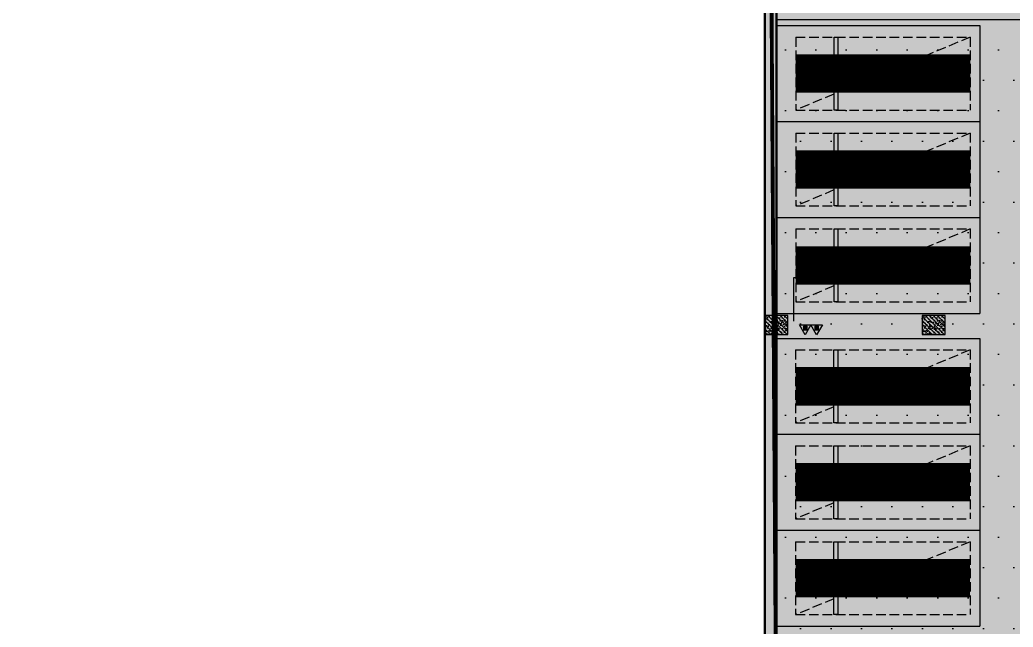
# Model space of a CAD drawing. Extents: x -1338203 to 1886333, y -530034 to 1031844.
# Drawn here: x 692432 to 718328, y 141614 to 157439 of the extents above; entities that cross this region are included whole.
import ezdxf

# ---------------------------------------------------------------- set-up
doc = ezdxf.new("R2010")
doc.units = 0
doc.header["$LTSCALE"] = 1000
doc.header["$MEASUREMENT"] = 0
doc.linetypes.add('A-001-平面B2$0$__DASH', pattern=[0.35, 0.25, -0.1])
for name, color, linetype in [('A-001-平面参照B1$0$0A-ELEV-PATT', 8, 'Continuous'), ('A-001-平面参照B1$0$AUDIT_D_220531184525-2', 40, 'Continuous'), ('p-a-regular', 5, 'Continuous'), ('S001地下一墙柱$0$S001地下一墙柱$0$0S-CC-LINE', 52, 'Continuous'), ('S001地下一墙柱$0$S001地下一墙柱$0$0S-CW-HATCH', 251, 'Continuous'), ('S001地下一墙柱$0$S001地下一墙柱$0$0S-CW-HATCH-UP', 251, 'Continuous'), ('负一层消火栓$0$0P-DIM-FH', 3, 'Continuous'), ('负一层消火栓$0$0P-EQUIP-FH', 7, 'Continuous')]:
    doc.layers.add(name, color=color, linetype=linetype)
doc.layers.add('p-a-regular-narrow', color=7, linetype='Continuous', true_color=0x9600ff)
doc.layers.add('p-h-walkable', color=7, linetype='Continuous', lineweight=70, true_color=0xf0f0f0)
doc.layers.add('S001地下一墙柱$0$S001地下一墙柱$0$0S-CW-LINE', color=7, linetype='Continuous', lineweight=50)

# ---------------------------------------------------------------- blocks, each defined once
blk = doc.blocks.new('A-001-平面参照B1')
at = {"layer": 'A-001-平面参照B1$0$0A-ELEV-PATT'}
h = blk.add_hatch(dxfattribs=at)
h.set_pattern_fill('DOTS', color=256, scale=500)
h.set_pattern_definition([(0, (-766365.4, -306889.1), (396.875, 793.75), [0, -793.75])])
h.paths.add_polyline_path([(-54209, -149450), (-54209, -177236), (-50099, -177236), (-50099, -177936), (-49159, -177936), (-49159, -179300), (-38097, -179300), (-38120, -167368), (-38109, -167352), (-38109, -149450)])
at = {"layer": 'A-001-平面参照B1$0$AUDIT_D_220531184525-2'}
blk.add_lwpolyline([(-54209, -149450), (-54209, -177236), (-50099, -177236), (-50099, -177936), (-49159, -177936), (-49159, -179300), (-38097, -179300), (-38120, -167368), (-38109, -167352), (-38109, -149450), (-54209, -149450)], dxfattribs=at)
blk = doc.blocks.new('负一层消火栓$0$$TwtSys$00000546')
h = blk.add_hatch()
h.set_pattern_fill('ANSI31', color=256, scale=200, style=0)
h.set_pattern_definition([(45, (-38543.802, -6670.83), (-17.67767, 17.67767), [])])
h.paths.add_polyline_path([(-65, 174), (65, 174), (65, 44), (-65, 44)])
for points in [[(0, 344), (-198, 0), (198, 0)], [(-65, 174), (65, 174), (65, 44), (-65, 44)]]:
    blk.add_lwpolyline(points, close=True)
blk = doc.blocks.new('负一层消火栓')
at = {"layer": '负一层消火栓$0$0P-DIM-FH'}
for p, q in [((-53759, -157300), (-53759, -156166)), ((-53759, -156166), (-51701, -156166))]:
    blk.add_line(p, q, dxfattribs=at)
at = {"layer": '负一层消火栓$0$0P-EQUIP-FH', "xscale": -0.75, "yscale": 0.75, "zscale": 0.75, "rotation": 180}
for p in [(-53458, -157400, 800), (-53160, -157400, 800)]:
    blk.add_blockref('负一层消火栓$0$$TwtSys$00000546', p, dxfattribs=at)

msp = doc.modelspace()

# ---------------------------------------------------------------- hatches: boundary and pattern name
at = {"layer": 'p-h-walkable', "ltscale": 0.002}
h = msp.add_hatch(color=256, dxfattribs=at)
h.dxf.hatch_style = 1
h.paths.add_polyline_path([(633826.6, 244460.7), (640276.6, 244575.6), (640576.6, 234544.8), (645576.7, 234544.6), (645576.7, 209278.9), (732355.9, 209029), (732355.1, 235229.9), (738506.7, 235229.9), (738506.6, 268838.9), (732734.3, 268838.9), (732734.3, 272898.9), (711963.1, 272898.9), (711963.1, 278984.7), (717256.7, 278984.7), (717256.7, 284049), (733571.6, 284135.6), (733996.6, 290449.1), (739216.6, 290449.1), (739766.6, 284299.1), (754626.6, 284299.1), (755296.6, 290449.1), (760516.6, 290449.1), (760816.6, 283049.1), (760816.3, 275879.2), (775122.6, 275879.2), (776006.6, 274138.9), (776006.6, 259429.1), (778716.6, 259429.1), (778716.6, 238849.1), (783416.6, 238849.1), (783416.6, 237229.1), (782066.6, 237229.1), (782066.6, 234429.1), (779546.6, 234429.1), (779546.6, 237129.1), (773916.6, 237129.1), (773916.6, 243229.1), (764306.6, 243225.6), (764306.6, 236639.1), (760766.6, 236639.1), (760766.6, 234429.1), (758246.6, 234429.1), (758246.6, 238649.1), (762116.6, 238649.1), (762116.6, 243225.6), (748656.6, 243225.6), (748756.3, 207529.1), (800106.6, 207528.9), (800206.7, 201639.7), (812908.2, 202239.1), (812576.6, 180449.3), (744206, 180449.3), (744206, 173439), (728556.7, 173439), (728556.6, 122289.1), (746356.6, 122289.1), (750916.6, 132325.6), (842896.6, 132325.6), (843211.6, 121345.6), (839116.6, 121345.6), (839116.6, 93449.1), (864906.6, 93449.1), (864906.6, 79694), (875856.6, 74929.1), (875856.6, 65749.1), (834560.6, 65749.1), (839142.9, 28436.3), (869465.5, 32160.2), (871163.4, 18334), (873704.3, 18646.1), (877328.9, 5540.2), (761876.2, -8638.5), (761133.2, 2082.3), (764950.9, 5291.5), (763253.1, 19116.3), (799242.7, 23536.1), (793807.6, 65749.1), (750756.6, 65749.1), (751556.6, 81645.6), (636016.6, 81645.6), (636016.6, 96345.6), (629416.6, 96345.6), (629416.6, 118203.2), (622306.6, 118203.2), (622286.6, 139083.2), (644406.6, 137003.2), (644406.6, 129968.2), (656656.6, 129968.2), (656406.6, 138083.2), (712156.6, 138083.2), (711856.6, 184449.1), (581811.6, 184349.1), (581826.6, 197199.1), (585876.6, 197449.1), (585976.6, 209279), (629226.6, 209578.9), (628926.8, 236145.4), (633826.6, 236145.6)])
at = {"layer": 'S001地下一墙柱$0$S001地下一墙柱$0$0S-CW-HATCH', "ltscale": 0.002}
h = msp.add_hatch(color=256, dxfattribs=at)
h.dxf.hatch_style = 1
h.paths.add_polyline_path([(711856.6, 184449.1), (712156.6, 184449.1), (712156.6, 140853.2), (711856.6, 140853.2)])
at = {"layer": 'S001地下一墙柱$0$S001地下一墙柱$0$0S-CW-HATCH'}
h = msp.add_hatch(color=256, dxfattribs=at)
h.dxf.hatch_style = 1
h.paths.add_polyline_path([(712456.6, 149239), (712456.6, 149739), (711856.6, 149739), (711856.6, 149239)])
h = msp.add_hatch(color=256, dxfattribs=at)
h.dxf.hatch_style = 1
h.paths.add_polyline_path([(716556.6, 149239), (716556.6, 149739), (715956.6, 149739), (715956.6, 149239)])
at = {"layer": 'S001地下一墙柱$0$S001地下一墙柱$0$0S-CW-HATCH-UP', "ltscale": 0.002}
h = msp.add_hatch(dxfattribs=at)
h.set_pattern_fill('钢筋混凝土', color=256, scale=30)
h.set_pattern_definition([(45, (-8e-05, 0.0003), (-53.0330086, 53.0330086), []), (50, (-8e-05, 0.0003), (215.178055, -18.82564), [22.5, -247.5]), (355, (-8e-05, 0.0003), (-41.6254, 225.65764), [18, -198]), (100.4514, (17.93, -1.57), (173.552815, 206.83186), [19.12206, -210.342634]), (46.1842, (-8e-05, 60), (320.17231, -49.6557), [33.75, -371.25]), (96.6356, (26.68, 55.86), (280.39881, 292.23536), [28.68309, -315.5139]), (351.1842, (-8e-05, 60), (280.39858, 292.23558), [27, -297]), (21, (30, 45), (179.072116, -120.785667), [22.5, -247.5]), (326, (30, 45), (72.9946, 217.545014), [18, -198]), (71.4514, (44.92, 34.93), (252.06679, 96.75915), [19.12206, -210.342634]), (37.5, (-8e-05, 0.0003), (3.6479566, 99.868156), [0, -195.6, 0, -201, 0, -198.75]), (7.5, (-8e-05, 0.0003), (78.920861, 118.323514), [0, -114.6, 0, -191.1, 0, -75.75]), (327.5, (-66.9, 0.0003), (160.146731, -6.7664615), [0, -75, 0, -234, 0, -310.5]), (317.5, (-96.9, 0.0003), (174.95585, 30.031495), [0, -97.5, 0, -155.4, 0, -220.5])])
h.paths.add_polyline_path([(711856.6, 184449.1), (712156.6, 184449.1), (712156.6, 140853.2), (711856.6, 140853.2)])
at = {"layer": 'S001地下一墙柱$0$S001地下一墙柱$0$0S-CW-HATCH-UP'}
h = msp.add_hatch(dxfattribs=at)
h.set_pattern_fill('钢筋混凝土', color=256, scale=30, angle=-90)
h.set_pattern_definition([(315, (721408.33, 116928.28), (53.03301, 53.03301), []), (320, (721408.33, 116928.28), (-18.8256, -215.1781), [22.5, -247.5]), (265, (721408.33, 116928.28), (225.6576, 41.6254), [18, -198]), (10.4514, (721406.76, 116910.35), (206.8319, -173.5528), [19.122, -210.3426]), (316.1842, (721468.33, 116928.28), (-49.6557, -320.1723), [33.75, -371.25]), (6.6356, (721464.2, 116901.6), (292.2354, -280.3988), [28.683, -315.514]), (261.1842, (721468.33, 116928.28), (292.2356, -280.3986), [27, -297]), (291, (721453.33, 116898.28), (-120.7857, -179.0721), [22.5, -247.5]), (236, (721453.33, 116898.28), (217.545, -72.9946), [18, -198]), (341.4514, (721443.27, 116883.36), (96.7591, -252.0668), [19.122, -210.3426]), (307.5, (721408.33, 116928.28), (99.86816, -3.64796), [0, -195.6, 0, -201, 0, -198.75]), (277.5, (721408.33, 116928.28), (118.3235, -78.92086), [0, -114.6, 0, -191.1, 0, -75.75]), (237.5, (721408.33, 116995.18), (-6.76646, -160.14673), [0, -75, 0, -234, 0, -310.5]), (227.5, (721408.33, 117025.18), (30.0315, -174.95585), [0, -97.5, 0, -155.4, 0, -220.5])])
h.paths.add_polyline_path([(712456.6, 149239), (712456.6, 149739), (711856.6, 149739), (711856.6, 149239)])
h = msp.add_hatch(dxfattribs=at)
h.set_pattern_fill('钢筋混凝土', color=256, scale=30, angle=-90)
h.set_pattern_definition([(315, (725508.33, 116928.28), (53.03301, 53.03301), []), (320, (725508.33, 116928.28), (-18.8256, -215.1781), [22.5, -247.5]), (265, (725508.33, 116928.28), (225.6576, 41.6254), [18, -198]), (10.4514, (725506.76, 116910.35), (206.8319, -173.5528), [19.122, -210.3426]), (316.1842, (725568.33, 116928.28), (-49.6557, -320.1723), [33.75, -371.25]), (6.6356, (725564.2, 116901.6), (292.2354, -280.3988), [28.683, -315.514]), (261.1842, (725568.33, 116928.28), (292.2356, -280.3986), [27, -297]), (291, (725553.33, 116898.28), (-120.7857, -179.0721), [22.5, -247.5]), (236, (725553.33, 116898.28), (217.545, -72.9946), [18, -198]), (341.4514, (725543.27, 116883.36), (96.7591, -252.0668), [19.122, -210.3426]), (307.5, (725508.33, 116928.28), (99.86816, -3.64796), [0, -195.6, 0, -201, 0, -198.75]), (277.5, (725508.33, 116928.28), (118.3235, -78.92086), [0, -114.6, 0, -191.1, 0, -75.75]), (237.5, (725508.33, 116995.18), (-6.76646, -160.14673), [0, -75, 0, -234, 0, -310.5]), (227.5, (725508.33, 117025.18), (30.0315, -174.95585), [0, -97.5, 0, -155.4, 0, -220.5])])
h.paths.add_polyline_path([(716556.6, 149239), (716556.6, 149739), (715956.6, 149739), (715956.6, 149239)])

# ---------------------------------------------------------------- linework, layer by layer
for p, q in [((712158.3, 157289.3), (717458.3, 157289.3)), ((712158.3, 157289.3), (712158.3, 154789.3)), ((717458.3, 157289.3), (717458.3, 154789.3)), ((712158.3, 154789.3), (717458.3, 154789.3)), ((712158.3, 154789.3), (712158.3, 152289.3)), ((712158.3, 154789.3), (717458.3, 154789.3)), ((717458.3, 154789.3), (717458.3, 152289.3)), ((712158.3, 152289.3), (717458.3, 152289.3)), ((712158.3, 152289.3), (712158.3, 149789.3)), ((712158.3, 152289.3), (717458.3, 152289.3)), ((717458.3, 152289.3), (717458.3, 149789.3)), ((712158.3, 149789.3), (717458.3, 149789.3)), ((712156.7, 149139.3), (717456.7, 149139.3)), ((712156.7, 149139.3), (712156.7, 146639.3)), ((717456.7, 149139.3), (717456.7, 146639.3)), ((712156.7, 146639.3), (717456.7, 146639.3)), ((712156.7, 146639.3), (717456.7, 146639.3)), ((712156.7, 146639.3), (712156.7, 144139.3)), ((717456.7, 146639.3), (717456.7, 144139.3)), ((712156.7, 144139.3), (717456.7, 144139.3)), ((712156.7, 144139.3), (712156.7, 141639.3)), ((712156.7, 144139.3), (717456.7, 144139.3)), ((717456.7, 144139.3), (717456.7, 141639.3)), ((712156.7, 141639.3), (717456.7, 141639.3))]:
    msp.add_line(p, q)
at = {"linetype": 'A-001-平面B2$0$__DASH'}
for p, q in [((712658.3, 156989.3), (712658.3, 155089.3)), ((712658.3, 156989.3), (717208.3, 156989.3)), ((717208.3, 156989.3), (717208.3, 155089.3)), ((712658.3, 155089.3), (717208.3, 155089.3)), ((712658.3, 154489.3), (712658.3, 152589.3)), ((712658.3, 154489.3), (717208.3, 154489.3)), ((717208.3, 154489.3), (717208.3, 152589.3)), ((712658.3, 152589.3), (717208.3, 152589.3)), ((712658.3, 151989.3), (712658.3, 150089.3)), ((712658.3, 151989.3), (717208.3, 151989.3)), ((717208.3, 151989.3), (717208.3, 150089.3)), ((712658.3, 150089.3), (717208.3, 150089.3)), ((712656.7, 148839.3), (712656.7, 146939.3)), ((712656.7, 148839.3), (717206.7, 148839.3)), ((717206.7, 148839.3), (717206.7, 146939.3)), ((712656.7, 146939.3), (717206.7, 146939.3)), ((712656.7, 146339.3), (712656.7, 144439.3)), ((712656.7, 146339.3), (717206.7, 146339.3)), ((717206.7, 146339.3), (717206.7, 144439.3)), ((712656.7, 144439.3), (717206.7, 144439.3)), ((712656.7, 143839.3), (712656.7, 141939.3)), ((712656.7, 143839.3), (717206.7, 143839.3)), ((717206.7, 143839.3), (717206.7, 141939.3)), ((712656.7, 141939.3), (717206.7, 141939.3))]:
    msp.add_line(p, q, dxfattribs=at)
for points in [[(717208.3, 156989.3), (712658.3, 155089.3)], [(717208.3, 154489.3), (712658.3, 152589.3)], [(717208.3, 151989.3), (712658.3, 150089.3)], [(717206.7, 148839.3), (712656.7, 146939.3)], [(717206.7, 146339.3), (712656.7, 144439.3)], [(717206.7, 143839.3), (712656.7, 141939.3)]]:
    msp.add_lwpolyline(points, dxfattribs=at)
for points in [[(713658.3, 155089.3), (713658.3, 156989.3), (713758.3, 156989.3), (713758.3, 155089.3)], [(713658.3, 152589.3), (713658.3, 154489.3), (713758.3, 154489.3), (713758.3, 152589.3)], [(713658.3, 150089.3), (713658.3, 151989.3), (713758.3, 151989.3), (713758.3, 150089.3)], [(713656.7, 146939.3), (713656.7, 148839.3), (713756.7, 148839.3), (713756.7, 146939.3)], [(713656.7, 144439.3), (713656.7, 146339.3), (713756.7, 146339.3), (713756.7, 144439.3)], [(713656.7, 141939.3), (713656.7, 143839.3), (713756.7, 143839.3), (713756.7, 141939.3)]]:
    msp.add_lwpolyline(points, close=True)
at = {"layer": 'p-a-regular', "ltscale": 0.002, "const_width": 1000}
for points in [[(717208.3, 156039.3), (712658.3, 156039.3)], [(717208.3, 151039.3), (712658.3, 151039.3)], [(717206.7, 147889.3), (712656.7, 147889.3)], [(717206.7, 142889.3), (712656.7, 142889.3)]]:
    msp.add_lwpolyline(points, dxfattribs=at)
at = {"layer": 'p-a-regular-narrow', "ltscale": 0.002, "const_width": 1000}
for points in [[(717208.3, 153539.3), (712658.3, 153539.3)], [(717206.7, 145389.3), (712656.7, 145389.3)]]:
    msp.add_lwpolyline(points, dxfattribs=at)
at = {"layer": 'p-h-walkable', "ltscale": 0.002, "const_width": 100}
msp.add_lwpolyline([(877328.9, 5540.2), (761876.2, -8638.5), (761133.2, 2082.3), (764950.9, 5291.5), (763253.1, 19116.3), (799242.7, 23536.1), (793807.6, 65749.1), (750756.6, 65749.1), (751556.6, 81645.6), (636016.6, 81645.6), (636016.6, 96345.6), (629416.6, 96345.6), (629416.6, 118203.2), (622306.6, 118203.2), (622286.6, 139083.2), (644406.6, 137003.2), (644406.6, 129968.2), (656656.6, 129968.2), (656406.6, 138083.2), (712156.6, 138083.2), (711856.6, 184449.1)], dxfattribs=at)
at = {"layer": 'S001地下一墙柱$0$S001地下一墙柱$0$0S-CC-LINE'}
for points in [[(712456.6, 149239), (712456.6, 149739), (711856.6, 149739), (711856.6, 149239)], [(716556.6, 149239), (716556.6, 149739), (715956.6, 149739), (715956.6, 149239)]]:
    msp.add_lwpolyline(points, close=True, dxfattribs=at)
at = {"layer": 'S001地下一墙柱$0$S001地下一墙柱$0$0S-CW-LINE', "ltscale": 0.002}
msp.add_lwpolyline([(711856.6, 184449.1), (712156.6, 184449.1), (712156.6, 140853.2), (711856.6, 140853.2)], close=True, dxfattribs=at)

# ---------------------------------------------------------------- block references
msp.add_blockref('A-001-平面参照B1', (766365.4, 306889.1))
at = {"ltscale": 0.002}
msp.add_blockref('负一层消火栓', (766365.4, 306889.1), dxfattribs=at)

doc.saveas('drawing.dxf')
